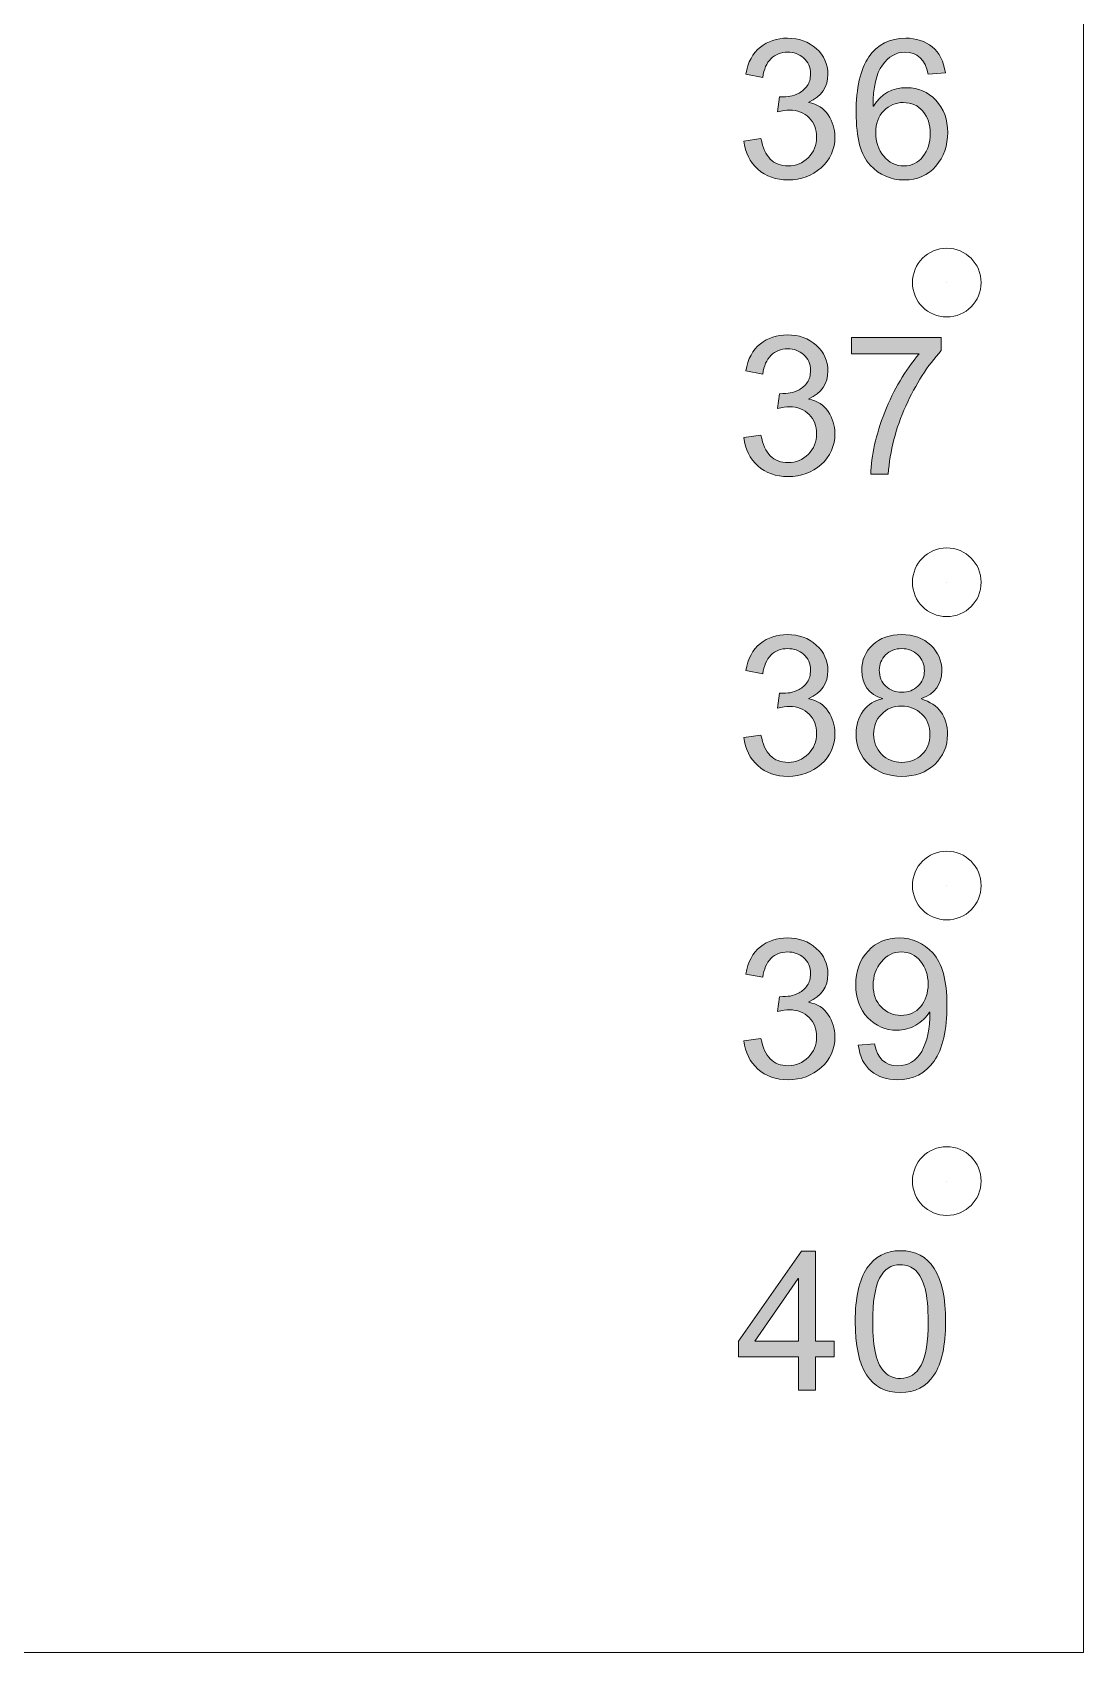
# Model space of a CAD drawing. Header units: inches. Extents: x -20 to 181, y -159 to -38.
# Drawn here: x 70.18 to 85.48, y -138.46 to -114.87 of the extents above; entities that cross this region are included whole.
import ezdxf

# ---------------------------------------------------------------- set-up
doc = ezdxf.new("R2010")
doc.units = ezdxf.units.IN
doc.header["$MEASUREMENT"] = 0
doc.layers.add('GRAPHIC', color=7, linetype='Continuous')
doc.layers.add('TEXT_NEUTRAL', color=7, linetype='Continuous')

# ---------------------------------------------------------------- blocks, each defined once
blk = doc.blocks.new('block 74')
at = {"layer": 'GRAPHIC', "lineweight": 0}
blk.add_lwpolyline([(83.487, -122.879), (83.487, -122.879)], dxfattribs=at)
blk.add_open_spline([(82.987, -122.879), (82.987, -122.603), (83.211, -122.379), (83.487, -122.379), (83.763, -122.379), (83.987, -122.603), (83.987, -122.879), (83.987, -123.155), (83.763, -123.379), (83.487, -123.379), (83.211, -123.379), (82.987, -123.155), (82.987, -122.879)], degree=3, knots=[0, 0, 0, 0, 1, 1, 1, 2, 2, 2, 3, 3, 3, 4, 4, 4, 4], dxfattribs=at)
blk = doc.blocks.new('block 75')
at = {"layer": 'GRAPHIC', "lineweight": 0}
blk.add_lwpolyline([(83.487, -118.516), (83.487, -118.516)], dxfattribs=at)
blk.add_open_spline([(82.987, -118.516), (82.987, -118.24), (83.211, -118.016), (83.487, -118.016), (83.763, -118.016), (83.987, -118.24), (83.987, -118.516), (83.987, -118.792), (83.763, -119.016), (83.487, -119.016), (83.211, -119.016), (82.987, -118.792), (82.987, -118.516)], degree=3, knots=[0, 0, 0, 0, 1, 1, 1, 2, 2, 2, 3, 3, 3, 4, 4, 4, 4], dxfattribs=at)
blk = doc.blocks.new('block 81')
at = {"layer": 'GRAPHIC', "lineweight": 0}
blk.add_lwpolyline([(83.487, -127.293), (83.487, -127.293)], dxfattribs=at)
blk.add_open_spline([(82.987, -127.293), (82.987, -127.017), (83.211, -126.793), (83.487, -126.793), (83.763, -126.793), (83.987, -127.017), (83.987, -127.293), (83.987, -127.569), (83.763, -127.793), (83.487, -127.793), (83.211, -127.793), (82.987, -127.569), (82.987, -127.293)], degree=3, knots=[0, 0, 0, 0, 1, 1, 1, 2, 2, 2, 3, 3, 3, 4, 4, 4, 4], dxfattribs=at)
blk = doc.blocks.new('block 86')
at = {"layer": 'GRAPHIC', "lineweight": 0}
blk.add_lwpolyline([(83.487, -131.596), (83.487, -131.596)], dxfattribs=at)
blk.add_open_spline([(83.987, -131.596), (83.987, -131.32), (83.763, -131.096), (83.487, -131.096), (83.211, -131.096), (82.987, -131.32), (82.987, -131.596), (82.987, -131.872), (83.211, -132.096), (83.487, -132.096), (83.763, -132.096), (83.987, -131.872), (83.987, -131.596)], degree=3, knots=[0, 0, 0, 0, 1, 1, 1, 2, 2, 2, 3, 3, 3, 4, 4, 4, 4], dxfattribs=at)
blk = doc.blocks.new('block 111')
at = {"layer": 'GRAPHIC', "lineweight": 0}
blk.add_lwpolyline([(5.735, -40.715), (85.478, -40.715), (85.478, -138.459), (5.735, -138.459), (5.735, -40.715)], dxfattribs=at)
blk = doc.blocks.new('block 186')
at = {"layer": 'TEXT_NEUTRAL', "true_color": 0x1b1b19}
h = blk.add_hatch(color=250, dxfattribs=at)
h.dxf.hatch_style = 2
edge = h.paths.add_edge_path()
edge.add_spline(control_points=[(81.479, -124.577), (81.604, -124.6), (81.699, -124.661), (81.762, -124.758), (81.826, -124.855), (81.858, -124.96), (81.858, -125.074), (81.858, -125.258), (81.791, -125.409), (81.658, -125.527), (81.524, -125.645), (81.364, -125.704), (81.177, -125.704), (80.999, -125.704), (80.852, -125.652), (80.737, -125.548), (80.621, -125.445), (80.553, -125.307), (80.534, -125.136), (80.534, -125.136), (80.782, -125.102), (80.782, -125.102), (80.807, -125.235), (80.852, -125.335), (80.918, -125.401), (80.983, -125.467), (81.07, -125.5), (81.177, -125.5), (81.293, -125.5), (81.391, -125.459), (81.472, -125.378), (81.552, -125.297), (81.592, -125.197), (81.592, -125.08), (81.592, -124.967), (81.556, -124.873), (81.483, -124.799), (81.41, -124.724), (81.314, -124.687), (81.197, -124.687), (81.149, -124.687), (81.091, -124.696), (81.022, -124.713), (81.022, -124.713), (81.051, -124.495), (81.051, -124.495), (81.117, -124.495), (81.169, -124.492), (81.208, -124.486), (81.246, -124.479), (81.29, -124.464), (81.337, -124.439), (81.385, -124.414), (81.425, -124.379), (81.456, -124.332), (81.487, -124.286), (81.503, -124.228), (81.503, -124.159), (81.503, -124.059), (81.469, -123.981), (81.403, -123.926), (81.336, -123.871), (81.259, -123.844), (81.172, -123.844), (81.072, -123.844), (80.99, -123.875), (80.927, -123.939), (80.864, -124.002), (80.825, -124.093), (80.808, -124.21), (80.808, -124.21), (80.56, -124.165), (80.56, -124.165), (80.592, -123.989), (80.663, -123.858), (80.773, -123.771), (80.883, -123.683), (81.014, -123.64), (81.166, -123.64), (81.335, -123.64), (81.475, -123.69), (81.587, -123.792), (81.7, -123.894), (81.756, -124.018), (81.756, -124.165), (81.756, -124.353), (81.664, -124.489), (81.479, -124.571), (81.479, -124.571), (81.479, -124.577), (81.479, -124.577)], knot_values=[0, 0, 0, 0, 1, 1, 1, 2, 2, 2, 3, 3, 3, 4, 4, 4, 5, 5, 5, 6, 6, 6, 7, 7, 7, 8, 8, 8, 9, 9, 9, 10, 10, 10, 11, 11, 11, 12, 12, 12, 13, 13, 13, 14, 14, 14, 15, 15, 15, 16, 16, 16, 17, 17, 17, 18, 18, 18, 19, 19, 19, 20, 20, 20, 21, 21, 21, 22, 22, 22, 23, 23, 23, 24, 24, 24, 25, 25, 25, 26, 26, 26, 27, 27, 27, 28, 28, 28, 29, 29, 29, 30, 30, 30, 30], degree=3, periodic=1)
h = blk.add_hatch(color=250, dxfattribs=at)
h.dxf.hatch_style = 2
edge = h.paths.add_edge_path()
edge.add_spline(control_points=[(83.118, -124.577), (83.371, -124.658), (83.497, -124.83), (83.497, -125.093), (83.497, -125.267), (83.435, -125.412), (83.311, -125.529), (83.187, -125.646), (83.028, -125.704), (82.833, -125.704), (82.636, -125.704), (82.476, -125.645), (82.353, -125.528), (82.229, -125.41), (82.167, -125.263), (82.167, -125.085), (82.167, -124.957), (82.202, -124.846), (82.271, -124.75), (82.341, -124.655), (82.434, -124.597), (82.552, -124.577), (82.552, -124.577), (82.552, -124.571), (82.552, -124.571), (82.35, -124.509), (82.249, -124.372), (82.249, -124.162), (82.249, -124.013), (82.302, -123.889), (82.409, -123.789), (82.515, -123.69), (82.655, -123.64), (82.828, -123.64), (83.003, -123.64), (83.145, -123.691), (83.253, -123.794), (83.361, -123.897), (83.415, -124.021), (83.415, -124.167), (83.415, -124.366), (83.316, -124.501), (83.118, -124.571), (83.118, -124.571), (83.118, -124.577), (83.118, -124.577)], knot_values=[0, 0, 0, 0, 1, 1, 1, 2, 2, 2, 3, 3, 3, 4, 4, 4, 5, 5, 5, 6, 6, 6, 7, 7, 7, 8, 8, 8, 9, 9, 9, 10, 10, 10, 11, 11, 11, 12, 12, 12, 13, 13, 13, 14, 14, 14, 15, 15, 15, 15], degree=3, periodic=1)
edge = h.paths.add_edge_path()
edge.add_spline(control_points=[(82.833, -125.5), (82.95, -125.5), (83.047, -125.462), (83.125, -125.387), (83.203, -125.312), (83.242, -125.214), (83.242, -125.093), (83.242, -124.973), (83.202, -124.874), (83.122, -124.797), (83.041, -124.72), (82.943, -124.681), (82.828, -124.681), (82.707, -124.681), (82.609, -124.721), (82.534, -124.801), (82.459, -124.88), (82.421, -124.976), (82.421, -125.088), (82.421, -125.205), (82.46, -125.303), (82.537, -125.381), (82.615, -125.46), (82.714, -125.5), (82.833, -125.5)], knot_values=[0, 0, 0, 0, 1, 1, 1, 2, 2, 2, 3, 3, 3, 4, 4, 4, 5, 5, 5, 6, 6, 6, 7, 7, 7, 8, 8, 8, 8], degree=3, periodic=1)
edge = h.paths.add_edge_path()
edge.add_spline(control_points=[(82.833, -124.479), (82.926, -124.479), (83.004, -124.449), (83.067, -124.39), (83.129, -124.331), (83.161, -124.257), (83.161, -124.167), (83.161, -124.076), (83.129, -124), (83.065, -123.937), (83.001, -123.875), (82.923, -123.844), (82.83, -123.844), (82.736, -123.844), (82.657, -123.874), (82.596, -123.936), (82.534, -123.998), (82.504, -124.07), (82.504, -124.154), (82.504, -124.254), (82.535, -124.333), (82.599, -124.391), (82.662, -124.45), (82.74, -124.479), (82.833, -124.479)], knot_values=[0, 0, 0, 0, 1, 1, 1, 2, 2, 2, 3, 3, 3, 4, 4, 4, 5, 5, 5, 6, 6, 6, 7, 7, 7, 8, 8, 8, 8], degree=3, periodic=1)
at = {"layer": 'TEXT_NEUTRAL', "lineweight": 0}
for points, knots in [([(81.479, -124.577), (81.604, -124.6), (81.699, -124.661), (81.762, -124.758), (81.826, -124.855), (81.858, -124.96), (81.858, -125.074), (81.858, -125.258), (81.791, -125.409), (81.658, -125.527), (81.524, -125.645), (81.364, -125.704), (81.177, -125.704), (80.999, -125.704), (80.852, -125.652), (80.737, -125.548), (80.621, -125.445), (80.553, -125.307), (80.534, -125.136), (80.534, -125.136), (80.782, -125.102), (80.782, -125.102), (80.807, -125.235), (80.852, -125.335), (80.918, -125.401), (80.983, -125.467), (81.07, -125.5), (81.177, -125.5), (81.293, -125.5), (81.391, -125.459), (81.472, -125.378), (81.552, -125.297), (81.592, -125.197), (81.592, -125.08), (81.592, -124.967), (81.556, -124.873), (81.483, -124.799), (81.41, -124.724), (81.314, -124.687), (81.197, -124.687), (81.149, -124.687), (81.091, -124.696), (81.022, -124.713), (81.022, -124.713), (81.051, -124.495), (81.051, -124.495), (81.117, -124.495), (81.169, -124.492), (81.208, -124.486), (81.246, -124.479), (81.29, -124.464), (81.337, -124.439), (81.385, -124.414), (81.425, -124.379), (81.456, -124.332), (81.487, -124.286), (81.503, -124.228), (81.503, -124.159), (81.503, -124.059), (81.469, -123.981), (81.403, -123.926), (81.336, -123.871), (81.259, -123.844), (81.172, -123.844), (81.072, -123.844), (80.99, -123.875), (80.927, -123.939), (80.864, -124.002), (80.825, -124.093), (80.808, -124.21), (80.808, -124.21), (80.56, -124.165), (80.56, -124.165), (80.592, -123.989), (80.663, -123.858), (80.773, -123.771), (80.883, -123.683), (81.014, -123.64), (81.166, -123.64), (81.335, -123.64), (81.475, -123.69), (81.587, -123.792), (81.7, -123.894), (81.756, -124.018), (81.756, -124.165), (81.756, -124.353), (81.664, -124.489), (81.479, -124.571), (81.479, -124.571), (81.479, -124.577), (81.479, -124.577)], [0, 0, 0, 0, 1, 1, 1, 2, 2, 2, 3, 3, 3, 4, 4, 4, 5, 5, 5, 6, 6, 6, 7, 7, 7, 8, 8, 8, 9, 9, 9, 10, 10, 10, 11, 11, 11, 12, 12, 12, 13, 13, 13, 14, 14, 14, 15, 15, 15, 16, 16, 16, 17, 17, 17, 18, 18, 18, 19, 19, 19, 20, 20, 20, 21, 21, 21, 22, 22, 22, 23, 23, 23, 24, 24, 24, 25, 25, 25, 26, 26, 26, 27, 27, 27, 28, 28, 28, 29, 29, 29, 30, 30, 30, 30]), ([(83.118, -124.577), (83.371, -124.658), (83.497, -124.83), (83.497, -125.093), (83.497, -125.267), (83.435, -125.412), (83.311, -125.529), (83.187, -125.646), (83.028, -125.704), (82.833, -125.704), (82.636, -125.704), (82.476, -125.645), (82.353, -125.528), (82.229, -125.41), (82.167, -125.263), (82.167, -125.085), (82.167, -124.957), (82.202, -124.846), (82.271, -124.75), (82.341, -124.655), (82.434, -124.597), (82.552, -124.577), (82.552, -124.577), (82.552, -124.571), (82.552, -124.571), (82.35, -124.509), (82.249, -124.372), (82.249, -124.162), (82.249, -124.013), (82.302, -123.889), (82.409, -123.789), (82.515, -123.69), (82.655, -123.64), (82.828, -123.64), (83.003, -123.64), (83.145, -123.691), (83.253, -123.794), (83.361, -123.897), (83.415, -124.021), (83.415, -124.167), (83.415, -124.366), (83.316, -124.501), (83.118, -124.571), (83.118, -124.571), (83.118, -124.577), (83.118, -124.577)], [0, 0, 0, 0, 1, 1, 1, 2, 2, 2, 3, 3, 3, 4, 4, 4, 5, 5, 5, 6, 6, 6, 7, 7, 7, 8, 8, 8, 9, 9, 9, 10, 10, 10, 11, 11, 11, 12, 12, 12, 13, 13, 13, 14, 14, 14, 15, 15, 15, 15]), ([(82.833, -124.479), (82.926, -124.479), (83.004, -124.449), (83.067, -124.39), (83.129, -124.331), (83.161, -124.257), (83.161, -124.167), (83.161, -124.076), (83.129, -124), (83.065, -123.937), (83.001, -123.875), (82.923, -123.844), (82.83, -123.844), (82.736, -123.844), (82.657, -123.874), (82.596, -123.936), (82.534, -123.998), (82.504, -124.07), (82.504, -124.154), (82.504, -124.254), (82.535, -124.333), (82.599, -124.391), (82.662, -124.45), (82.74, -124.479), (82.833, -124.479)], [0, 0, 0, 0, 1, 1, 1, 2, 2, 2, 3, 3, 3, 4, 4, 4, 5, 5, 5, 6, 6, 6, 7, 7, 7, 8, 8, 8, 8]), ([(82.833, -125.5), (82.95, -125.5), (83.047, -125.462), (83.125, -125.387), (83.203, -125.312), (83.242, -125.214), (83.242, -125.093), (83.242, -124.973), (83.202, -124.874), (83.122, -124.797), (83.041, -124.72), (82.943, -124.681), (82.828, -124.681), (82.707, -124.681), (82.609, -124.721), (82.534, -124.801), (82.459, -124.88), (82.421, -124.976), (82.421, -125.088), (82.421, -125.205), (82.46, -125.303), (82.537, -125.381), (82.615, -125.46), (82.714, -125.5), (82.833, -125.5)], [0, 0, 0, 0, 1, 1, 1, 2, 2, 2, 3, 3, 3, 4, 4, 4, 5, 5, 5, 6, 6, 6, 7, 7, 7, 8, 8, 8, 8])]:
    blk.add_open_spline(points, degree=3, knots=knots, dxfattribs=at)
blk = doc.blocks.new('block 187')
at = {"layer": 'TEXT_NEUTRAL', "true_color": 0x1b1b19}
h = blk.add_hatch(color=250, dxfattribs=at)
h.dxf.hatch_style = 2
edge = h.paths.add_edge_path()
edge.add_spline(control_points=[(81.479, -120.214), (81.604, -120.238), (81.699, -120.298), (81.762, -120.395), (81.826, -120.492), (81.858, -120.597), (81.858, -120.711), (81.858, -120.895), (81.791, -121.046), (81.658, -121.164), (81.524, -121.282), (81.364, -121.341), (81.177, -121.341), (80.999, -121.341), (80.852, -121.289), (80.737, -121.185), (80.621, -121.082), (80.553, -120.944), (80.534, -120.773), (80.534, -120.773), (80.782, -120.739), (80.782, -120.739), (80.807, -120.872), (80.852, -120.972), (80.918, -121.038), (80.983, -121.104), (81.07, -121.137), (81.177, -121.137), (81.293, -121.137), (81.391, -121.096), (81.472, -121.015), (81.552, -120.934), (81.592, -120.834), (81.592, -120.717), (81.592, -120.604), (81.556, -120.51), (81.483, -120.436), (81.41, -120.361), (81.314, -120.324), (81.197, -120.324), (81.149, -120.324), (81.091, -120.333), (81.022, -120.35), (81.022, -120.35), (81.051, -120.133), (81.051, -120.133), (81.117, -120.133), (81.169, -120.129), (81.208, -120.123), (81.246, -120.116), (81.29, -120.101), (81.337, -120.076), (81.385, -120.051), (81.425, -120.016), (81.456, -119.969), (81.487, -119.923), (81.503, -119.865), (81.503, -119.796), (81.503, -119.696), (81.469, -119.619), (81.403, -119.563), (81.336, -119.508), (81.259, -119.481), (81.172, -119.481), (81.072, -119.481), (80.99, -119.512), (80.927, -119.576), (80.864, -119.639), (80.825, -119.73), (80.808, -119.847), (80.808, -119.847), (80.56, -119.802), (80.56, -119.802), (80.592, -119.626), (80.663, -119.495), (80.773, -119.408), (80.883, -119.321), (81.014, -119.277), (81.166, -119.277), (81.335, -119.277), (81.475, -119.327), (81.587, -119.429), (81.7, -119.531), (81.756, -119.655), (81.756, -119.802), (81.756, -119.99), (81.664, -120.126), (81.479, -120.208), (81.479, -120.208), (81.479, -120.214), (81.479, -120.214)], knot_values=[0, 0, 0, 0, 1, 1, 1, 2, 2, 2, 3, 3, 3, 4, 4, 4, 5, 5, 5, 6, 6, 6, 7, 7, 7, 8, 8, 8, 9, 9, 9, 10, 10, 10, 11, 11, 11, 12, 12, 12, 13, 13, 13, 14, 14, 14, 15, 15, 15, 16, 16, 16, 17, 17, 17, 18, 18, 18, 19, 19, 19, 20, 20, 20, 21, 21, 21, 22, 22, 22, 23, 23, 23, 24, 24, 24, 25, 25, 25, 26, 26, 26, 27, 27, 27, 28, 28, 28, 29, 29, 29, 30, 30, 30, 30], degree=3, periodic=1)
h = blk.add_hatch(color=250, dxfattribs=at)
h.dxf.hatch_style = 2
edge = h.paths.add_edge_path()
edge.add_spline(control_points=[(83.406, -119.506), (83.207, -119.723), (83.035, -119.992), (82.89, -120.313), (82.745, -120.634), (82.66, -120.965), (82.634, -121.307), (82.634, -121.307), (82.38, -121.307), (82.38, -121.307), (82.387, -121.032), (82.455, -120.73), (82.584, -120.402), (82.713, -120.074), (82.88, -119.791), (83.086, -119.554), (83.086, -119.554), (82.098, -119.554), (82.098, -119.554), (82.098, -119.554), (82.098, -119.314), (82.098, -119.314), (82.098, -119.314), (83.406, -119.314), (83.406, -119.314), (83.406, -119.314), (83.406, -119.506), (83.406, -119.506)], knot_values=[0, 0, 0, 0, 1, 1, 1, 2, 2, 2, 3, 3, 3, 4, 4, 4, 5, 5, 5, 6, 6, 6, 7, 7, 7, 8, 8, 8, 9, 9, 9, 9], degree=3, periodic=1)
at = {"layer": 'TEXT_NEUTRAL', "lineweight": 0}
for points, knots in [([(81.479, -120.214), (81.604, -120.238), (81.699, -120.298), (81.762, -120.395), (81.826, -120.492), (81.858, -120.597), (81.858, -120.711), (81.858, -120.895), (81.791, -121.046), (81.658, -121.164), (81.524, -121.282), (81.364, -121.341), (81.177, -121.341), (80.999, -121.341), (80.852, -121.289), (80.737, -121.185), (80.621, -121.082), (80.553, -120.944), (80.534, -120.773), (80.534, -120.773), (80.782, -120.739), (80.782, -120.739), (80.807, -120.872), (80.852, -120.972), (80.918, -121.038), (80.983, -121.104), (81.07, -121.137), (81.177, -121.137), (81.293, -121.137), (81.391, -121.096), (81.472, -121.015), (81.552, -120.934), (81.592, -120.834), (81.592, -120.717), (81.592, -120.604), (81.556, -120.51), (81.483, -120.436), (81.41, -120.361), (81.314, -120.324), (81.197, -120.324), (81.149, -120.324), (81.091, -120.333), (81.022, -120.35), (81.022, -120.35), (81.051, -120.133), (81.051, -120.133), (81.117, -120.133), (81.169, -120.129), (81.208, -120.123), (81.246, -120.116), (81.29, -120.101), (81.337, -120.076), (81.385, -120.051), (81.425, -120.016), (81.456, -119.969), (81.487, -119.923), (81.503, -119.865), (81.503, -119.796), (81.503, -119.696), (81.469, -119.619), (81.403, -119.563), (81.336, -119.508), (81.259, -119.481), (81.172, -119.481), (81.072, -119.481), (80.99, -119.512), (80.927, -119.576), (80.864, -119.639), (80.825, -119.73), (80.808, -119.847), (80.808, -119.847), (80.56, -119.802), (80.56, -119.802), (80.592, -119.626), (80.663, -119.495), (80.773, -119.408), (80.883, -119.321), (81.014, -119.277), (81.166, -119.277), (81.335, -119.277), (81.475, -119.327), (81.587, -119.429), (81.7, -119.531), (81.756, -119.655), (81.756, -119.802), (81.756, -119.99), (81.664, -120.126), (81.479, -120.208), (81.479, -120.208), (81.479, -120.214), (81.479, -120.214)], [0, 0, 0, 0, 1, 1, 1, 2, 2, 2, 3, 3, 3, 4, 4, 4, 5, 5, 5, 6, 6, 6, 7, 7, 7, 8, 8, 8, 9, 9, 9, 10, 10, 10, 11, 11, 11, 12, 12, 12, 13, 13, 13, 14, 14, 14, 15, 15, 15, 16, 16, 16, 17, 17, 17, 18, 18, 18, 19, 19, 19, 20, 20, 20, 21, 21, 21, 22, 22, 22, 23, 23, 23, 24, 24, 24, 25, 25, 25, 26, 26, 26, 27, 27, 27, 28, 28, 28, 29, 29, 29, 30, 30, 30, 30]), ([(83.406, -119.506), (83.207, -119.723), (83.035, -119.992), (82.89, -120.313), (82.745, -120.634), (82.66, -120.965), (82.634, -121.307), (82.634, -121.307), (82.38, -121.307), (82.38, -121.307), (82.387, -121.032), (82.455, -120.73), (82.584, -120.402), (82.713, -120.074), (82.88, -119.791), (83.086, -119.554), (83.086, -119.554), (82.098, -119.554), (82.098, -119.554), (82.098, -119.554), (82.098, -119.314), (82.098, -119.314), (82.098, -119.314), (83.406, -119.314), (83.406, -119.314), (83.406, -119.314), (83.406, -119.506), (83.406, -119.506)], [0, 0, 0, 0, 1, 1, 1, 2, 2, 2, 3, 3, 3, 4, 4, 4, 5, 5, 5, 6, 6, 6, 7, 7, 7, 8, 8, 8, 9, 9, 9, 9])]:
    blk.add_open_spline(points, degree=3, knots=knots, dxfattribs=at)
blk = doc.blocks.new('block 188')
at = {"layer": 'TEXT_NEUTRAL', "true_color": 0x1b1b19}
h = blk.add_hatch(color=250, dxfattribs=at)
h.dxf.hatch_style = 2
edge = h.paths.add_edge_path()
edge.add_spline(control_points=[(81.479, -115.895), (81.604, -115.919), (81.699, -115.979), (81.762, -116.076), (81.826, -116.173), (81.858, -116.279), (81.858, -116.393), (81.858, -116.576), (81.791, -116.727), (81.658, -116.845), (81.524, -116.963), (81.364, -117.022), (81.177, -117.022), (80.999, -117.022), (80.852, -116.97), (80.737, -116.867), (80.621, -116.763), (80.553, -116.625), (80.534, -116.455), (80.534, -116.455), (80.782, -116.42), (80.782, -116.42), (80.807, -116.553), (80.852, -116.653), (80.918, -116.719), (80.983, -116.785), (81.07, -116.818), (81.177, -116.818), (81.293, -116.818), (81.391, -116.778), (81.472, -116.696), (81.552, -116.615), (81.592, -116.516), (81.592, -116.398), (81.592, -116.285), (81.556, -116.191), (81.483, -116.117), (81.41, -116.043), (81.314, -116.005), (81.197, -116.005), (81.149, -116.005), (81.091, -116.014), (81.022, -116.032), (81.022, -116.032), (81.051, -115.814), (81.051, -115.814), (81.117, -115.814), (81.169, -115.811), (81.208, -115.804), (81.246, -115.798), (81.29, -115.782), (81.337, -115.757), (81.385, -115.732), (81.425, -115.697), (81.456, -115.65), (81.487, -115.604), (81.503, -115.546), (81.503, -115.478), (81.503, -115.377), (81.469, -115.3), (81.403, -115.245), (81.336, -115.19), (81.259, -115.162), (81.172, -115.162), (81.072, -115.162), (80.99, -115.194), (80.927, -115.257), (80.864, -115.32), (80.825, -115.411), (80.808, -115.529), (80.808, -115.529), (80.56, -115.483), (80.56, -115.483), (80.592, -115.308), (80.663, -115.176), (80.773, -115.089), (80.883, -115.002), (81.014, -114.958), (81.166, -114.958), (81.335, -114.958), (81.475, -115.009), (81.587, -115.11), (81.7, -115.212), (81.756, -115.336), (81.756, -115.483), (81.756, -115.671), (81.664, -115.807), (81.479, -115.89), (81.479, -115.89), (81.479, -115.895), (81.479, -115.895)], knot_values=[0, 0, 0, 0, 1, 1, 1, 2, 2, 2, 3, 3, 3, 4, 4, 4, 5, 5, 5, 6, 6, 6, 7, 7, 7, 8, 8, 8, 9, 9, 9, 10, 10, 10, 11, 11, 11, 12, 12, 12, 13, 13, 13, 14, 14, 14, 15, 15, 15, 16, 16, 16, 17, 17, 17, 18, 18, 18, 19, 19, 19, 20, 20, 20, 21, 21, 21, 22, 22, 22, 23, 23, 23, 24, 24, 24, 25, 25, 25, 26, 26, 26, 27, 27, 27, 28, 28, 28, 29, 29, 29, 30, 30, 30, 30], degree=3, periodic=1)
h = blk.add_hatch(color=250, dxfattribs=at)
h.dxf.hatch_style = 2
edge = h.paths.add_edge_path()
edge.add_spline(control_points=[(82.418, -115.946), (82.532, -115.768), (82.694, -115.679), (82.905, -115.679), (83.07, -115.679), (83.211, -115.74), (83.326, -115.862), (83.442, -115.984), (83.5, -116.14), (83.5, -116.331), (83.5, -116.522), (83.442, -116.686), (83.327, -116.82), (83.212, -116.955), (83.058, -117.022), (82.867, -117.022), (82.674, -117.022), (82.508, -116.951), (82.372, -116.807), (82.236, -116.664), (82.167, -116.409), (82.167, -116.043), (82.167, -115.683), (82.229, -115.412), (82.353, -115.23), (82.476, -115.049), (82.655, -114.958), (82.89, -114.958), (83.041, -114.958), (83.169, -115), (83.274, -115.085), (83.379, -115.169), (83.443, -115.295), (83.466, -115.461), (83.466, -115.461), (83.217, -115.483), (83.217, -115.483), (83.173, -115.269), (83.058, -115.162), (82.876, -115.162), (82.749, -115.162), (82.64, -115.225), (82.549, -115.351), (82.458, -115.477), (82.413, -115.675), (82.413, -115.946), (82.413, -115.946), (82.418, -115.946), (82.418, -115.946)], knot_values=[0, 0, 0, 0, 1, 1, 1, 2, 2, 2, 3, 3, 3, 4, 4, 4, 5, 5, 5, 6, 6, 6, 7, 7, 7, 8, 8, 8, 9, 9, 9, 10, 10, 10, 11, 11, 11, 12, 12, 12, 13, 13, 13, 14, 14, 14, 15, 15, 15, 16, 16, 16, 16], degree=3, periodic=1)
edge = h.paths.add_edge_path()
edge.add_spline(control_points=[(82.862, -116.818), (82.976, -116.818), (83.068, -116.773), (83.139, -116.681), (83.21, -116.589), (83.245, -116.478), (83.245, -116.347), (83.245, -116.217), (83.21, -116.109), (83.139, -116.023), (83.068, -115.938), (82.973, -115.895), (82.854, -115.895), (82.744, -115.895), (82.65, -115.935), (82.571, -116.016), (82.492, -116.096), (82.453, -116.202), (82.453, -116.333), (82.453, -116.467), (82.491, -116.582), (82.569, -116.676), (82.647, -116.771), (82.744, -116.818), (82.862, -116.818)], knot_values=[0, 0, 0, 0, 1, 1, 1, 2, 2, 2, 3, 3, 3, 4, 4, 4, 5, 5, 5, 6, 6, 6, 7, 7, 7, 8, 8, 8, 8], degree=3, periodic=1)
at = {"layer": 'TEXT_NEUTRAL', "lineweight": 0}
for points, knots in [([(81.479, -115.895), (81.604, -115.919), (81.699, -115.979), (81.762, -116.076), (81.826, -116.173), (81.858, -116.279), (81.858, -116.393), (81.858, -116.576), (81.791, -116.727), (81.658, -116.845), (81.524, -116.963), (81.364, -117.022), (81.177, -117.022), (80.999, -117.022), (80.852, -116.97), (80.737, -116.867), (80.621, -116.763), (80.553, -116.625), (80.534, -116.455), (80.534, -116.455), (80.782, -116.42), (80.782, -116.42), (80.807, -116.553), (80.852, -116.653), (80.918, -116.719), (80.983, -116.785), (81.07, -116.818), (81.177, -116.818), (81.293, -116.818), (81.391, -116.778), (81.472, -116.696), (81.552, -116.615), (81.592, -116.516), (81.592, -116.398), (81.592, -116.285), (81.556, -116.191), (81.483, -116.117), (81.41, -116.043), (81.314, -116.005), (81.197, -116.005), (81.149, -116.005), (81.091, -116.014), (81.022, -116.032), (81.022, -116.032), (81.051, -115.814), (81.051, -115.814), (81.117, -115.814), (81.169, -115.811), (81.208, -115.804), (81.246, -115.798), (81.29, -115.782), (81.337, -115.757), (81.385, -115.732), (81.425, -115.697), (81.456, -115.65), (81.487, -115.604), (81.503, -115.546), (81.503, -115.478), (81.503, -115.377), (81.469, -115.3), (81.403, -115.245), (81.336, -115.19), (81.259, -115.162), (81.172, -115.162), (81.072, -115.162), (80.99, -115.194), (80.927, -115.257), (80.864, -115.32), (80.825, -115.411), (80.808, -115.529), (80.808, -115.529), (80.56, -115.483), (80.56, -115.483), (80.592, -115.308), (80.663, -115.176), (80.773, -115.089), (80.883, -115.002), (81.014, -114.958), (81.166, -114.958), (81.335, -114.958), (81.475, -115.009), (81.587, -115.11), (81.7, -115.212), (81.756, -115.336), (81.756, -115.483), (81.756, -115.671), (81.664, -115.807), (81.479, -115.89), (81.479, -115.89), (81.479, -115.895), (81.479, -115.895)], [0, 0, 0, 0, 1, 1, 1, 2, 2, 2, 3, 3, 3, 4, 4, 4, 5, 5, 5, 6, 6, 6, 7, 7, 7, 8, 8, 8, 9, 9, 9, 10, 10, 10, 11, 11, 11, 12, 12, 12, 13, 13, 13, 14, 14, 14, 15, 15, 15, 16, 16, 16, 17, 17, 17, 18, 18, 18, 19, 19, 19, 20, 20, 20, 21, 21, 21, 22, 22, 22, 23, 23, 23, 24, 24, 24, 25, 25, 25, 26, 26, 26, 27, 27, 27, 28, 28, 28, 29, 29, 29, 30, 30, 30, 30]), ([(82.418, -115.946), (82.532, -115.768), (82.694, -115.679), (82.905, -115.679), (83.07, -115.679), (83.211, -115.74), (83.326, -115.862), (83.442, -115.984), (83.5, -116.14), (83.5, -116.331), (83.5, -116.522), (83.442, -116.686), (83.327, -116.82), (83.212, -116.955), (83.058, -117.022), (82.867, -117.022), (82.674, -117.022), (82.508, -116.951), (82.372, -116.807), (82.236, -116.664), (82.167, -116.409), (82.167, -116.043), (82.167, -115.683), (82.229, -115.412), (82.353, -115.23), (82.476, -115.049), (82.655, -114.958), (82.89, -114.958), (83.041, -114.958), (83.169, -115), (83.274, -115.085), (83.379, -115.169), (83.443, -115.295), (83.466, -115.461), (83.466, -115.461), (83.217, -115.483), (83.217, -115.483), (83.173, -115.269), (83.058, -115.162), (82.876, -115.162), (82.749, -115.162), (82.64, -115.225), (82.549, -115.351), (82.458, -115.477), (82.413, -115.675), (82.413, -115.946), (82.413, -115.946), (82.418, -115.946), (82.418, -115.946)], [0, 0, 0, 0, 1, 1, 1, 2, 2, 2, 3, 3, 3, 4, 4, 4, 5, 5, 5, 6, 6, 6, 7, 7, 7, 8, 8, 8, 9, 9, 9, 10, 10, 10, 11, 11, 11, 12, 12, 12, 13, 13, 13, 14, 14, 14, 15, 15, 15, 16, 16, 16, 16]), ([(82.862, -116.818), (82.976, -116.818), (83.068, -116.773), (83.139, -116.681), (83.21, -116.589), (83.245, -116.478), (83.245, -116.347), (83.245, -116.217), (83.21, -116.109), (83.139, -116.023), (83.068, -115.938), (82.973, -115.895), (82.854, -115.895), (82.744, -115.895), (82.65, -115.935), (82.571, -116.016), (82.492, -116.096), (82.453, -116.202), (82.453, -116.333), (82.453, -116.467), (82.491, -116.582), (82.569, -116.676), (82.647, -116.771), (82.744, -116.818), (82.862, -116.818)], [0, 0, 0, 0, 1, 1, 1, 2, 2, 2, 3, 3, 3, 4, 4, 4, 5, 5, 5, 6, 6, 6, 7, 7, 7, 8, 8, 8, 8])]:
    blk.add_open_spline(points, degree=3, knots=knots, dxfattribs=at)
blk = doc.blocks.new('block 196')
at = {"layer": 'TEXT_NEUTRAL', "true_color": 0x1b1b19}
h = blk.add_hatch(color=250, dxfattribs=at)
h.dxf.hatch_style = 2
edge = h.paths.add_edge_path()
edge.add_spline(control_points=[(81.479, -128.993), (81.604, -129.016), (81.699, -129.077), (81.762, -129.174), (81.826, -129.271), (81.858, -129.376), (81.858, -129.49), (81.858, -129.674), (81.791, -129.825), (81.658, -129.943), (81.524, -130.061), (81.364, -130.12), (81.177, -130.12), (80.999, -130.12), (80.852, -130.068), (80.737, -129.964), (80.621, -129.86), (80.553, -129.723), (80.534, -129.552), (80.534, -129.552), (80.782, -129.518), (80.782, -129.518), (80.807, -129.651), (80.852, -129.751), (80.918, -129.817), (80.983, -129.883), (81.07, -129.916), (81.177, -129.916), (81.293, -129.916), (81.391, -129.875), (81.472, -129.794), (81.552, -129.713), (81.592, -129.613), (81.592, -129.496), (81.592, -129.383), (81.556, -129.289), (81.483, -129.215), (81.41, -129.14), (81.314, -129.103), (81.197, -129.103), (81.149, -129.103), (81.091, -129.111), (81.022, -129.129), (81.022, -129.129), (81.051, -128.911), (81.051, -128.911), (81.117, -128.911), (81.169, -128.908), (81.208, -128.902), (81.246, -128.895), (81.29, -128.88), (81.337, -128.855), (81.385, -128.83), (81.425, -128.795), (81.456, -128.748), (81.487, -128.702), (81.503, -128.644), (81.503, -128.575), (81.503, -128.475), (81.469, -128.397), (81.403, -128.342), (81.336, -128.287), (81.259, -128.26), (81.172, -128.26), (81.072, -128.26), (80.99, -128.291), (80.927, -128.355), (80.864, -128.418), (80.825, -128.509), (80.808, -128.626), (80.808, -128.626), (80.56, -128.581), (80.56, -128.581), (80.592, -128.405), (80.663, -128.274), (80.773, -128.186), (80.883, -128.099), (81.014, -128.056), (81.166, -128.056), (81.335, -128.056), (81.475, -128.106), (81.587, -128.208), (81.7, -128.309), (81.756, -128.434), (81.756, -128.581), (81.756, -128.769), (81.664, -128.904), (81.479, -128.987), (81.479, -128.987), (81.479, -128.993), (81.479, -128.993)], knot_values=[0, 0, 0, 0, 1, 1, 1, 2, 2, 2, 3, 3, 3, 4, 4, 4, 5, 5, 5, 6, 6, 6, 7, 7, 7, 8, 8, 8, 9, 9, 9, 10, 10, 10, 11, 11, 11, 12, 12, 12, 13, 13, 13, 14, 14, 14, 15, 15, 15, 16, 16, 16, 17, 17, 17, 18, 18, 18, 19, 19, 19, 20, 20, 20, 21, 21, 21, 22, 22, 22, 23, 23, 23, 24, 24, 24, 25, 25, 25, 26, 26, 26, 27, 27, 27, 28, 28, 28, 29, 29, 29, 30, 30, 30, 30], degree=3, periodic=1)
h = blk.add_hatch(color=250, dxfattribs=at)
h.dxf.hatch_style = 2
edge = h.paths.add_edge_path()
edge.add_spline(control_points=[(83.237, -129.135), (83.188, -129.213), (83.121, -129.278), (83.036, -129.326), (82.951, -129.375), (82.859, -129.399), (82.76, -129.399), (82.594, -129.399), (82.452, -129.338), (82.336, -129.217), (82.22, -129.095), (82.162, -128.936), (82.162, -128.739), (82.162, -128.539), (82.221, -128.375), (82.34, -128.247), (82.458, -128.119), (82.61, -128.056), (82.797, -128.056), (82.984, -128.056), (83.147, -128.129), (83.283, -128.275), (83.42, -128.421), (83.489, -128.673), (83.489, -129.033), (83.489, -129.397), (83.426, -129.67), (83.301, -129.85), (83.176, -130.03), (82.998, -130.12), (82.765, -130.12), (82.614, -130.12), (82.487, -130.078), (82.385, -129.995), (82.283, -129.912), (82.221, -129.786), (82.199, -129.617), (82.199, -129.617), (82.436, -129.598), (82.436, -129.598), (82.474, -129.81), (82.585, -129.916), (82.771, -129.916), (82.923, -129.916), (83.04, -129.846), (83.121, -129.707), (83.202, -129.568), (83.242, -129.377), (83.242, -129.135), (83.242, -129.135), (83.237, -129.135), (83.237, -129.135)], knot_values=[0, 0, 0, 0, 1, 1, 1, 2, 2, 2, 3, 3, 3, 4, 4, 4, 5, 5, 5, 6, 6, 6, 7, 7, 7, 8, 8, 8, 9, 9, 9, 10, 10, 10, 11, 11, 11, 12, 12, 12, 13, 13, 13, 14, 14, 14, 15, 15, 15, 16, 16, 16, 17, 17, 17, 17], degree=3, periodic=1)
edge = h.paths.add_edge_path()
edge.add_spline(control_points=[(82.819, -129.183), (82.94, -129.183), (83.037, -129.14), (83.108, -129.054), (83.179, -128.968), (83.215, -128.859), (83.215, -128.728), (83.215, -128.595), (83.178, -128.483), (83.105, -128.394), (83.032, -128.304), (82.938, -128.26), (82.825, -128.26), (82.71, -128.26), (82.613, -128.307), (82.534, -128.402), (82.455, -128.497), (82.415, -128.612), (82.415, -128.747), (82.415, -128.875), (82.454, -128.98), (82.532, -129.061), (82.609, -129.142), (82.705, -129.183), (82.819, -129.183)], knot_values=[0, 0, 0, 0, 1, 1, 1, 2, 2, 2, 3, 3, 3, 4, 4, 4, 5, 5, 5, 6, 6, 6, 7, 7, 7, 8, 8, 8, 8], degree=3, periodic=1)
at = {"layer": 'TEXT_NEUTRAL', "lineweight": 0}
for points, knots in [([(81.479, -128.993), (81.604, -129.016), (81.699, -129.077), (81.762, -129.174), (81.826, -129.271), (81.858, -129.376), (81.858, -129.49), (81.858, -129.674), (81.791, -129.825), (81.658, -129.943), (81.524, -130.061), (81.364, -130.12), (81.177, -130.12), (80.999, -130.12), (80.852, -130.068), (80.737, -129.964), (80.621, -129.86), (80.553, -129.723), (80.534, -129.552), (80.534, -129.552), (80.782, -129.518), (80.782, -129.518), (80.807, -129.651), (80.852, -129.751), (80.918, -129.817), (80.983, -129.883), (81.07, -129.916), (81.177, -129.916), (81.293, -129.916), (81.391, -129.875), (81.472, -129.794), (81.552, -129.713), (81.592, -129.613), (81.592, -129.496), (81.592, -129.383), (81.556, -129.289), (81.483, -129.215), (81.41, -129.14), (81.314, -129.103), (81.197, -129.103), (81.149, -129.103), (81.091, -129.111), (81.022, -129.129), (81.022, -129.129), (81.051, -128.911), (81.051, -128.911), (81.117, -128.911), (81.169, -128.908), (81.208, -128.902), (81.246, -128.895), (81.29, -128.88), (81.337, -128.855), (81.385, -128.83), (81.425, -128.795), (81.456, -128.748), (81.487, -128.702), (81.503, -128.644), (81.503, -128.575), (81.503, -128.475), (81.469, -128.397), (81.403, -128.342), (81.336, -128.287), (81.259, -128.26), (81.172, -128.26), (81.072, -128.26), (80.99, -128.291), (80.927, -128.355), (80.864, -128.418), (80.825, -128.509), (80.808, -128.626), (80.808, -128.626), (80.56, -128.581), (80.56, -128.581), (80.592, -128.405), (80.663, -128.274), (80.773, -128.186), (80.883, -128.099), (81.014, -128.056), (81.166, -128.056), (81.335, -128.056), (81.475, -128.106), (81.587, -128.208), (81.7, -128.309), (81.756, -128.434), (81.756, -128.581), (81.756, -128.769), (81.664, -128.904), (81.479, -128.987), (81.479, -128.987), (81.479, -128.993), (81.479, -128.993)], [0, 0, 0, 0, 1, 1, 1, 2, 2, 2, 3, 3, 3, 4, 4, 4, 5, 5, 5, 6, 6, 6, 7, 7, 7, 8, 8, 8, 9, 9, 9, 10, 10, 10, 11, 11, 11, 12, 12, 12, 13, 13, 13, 14, 14, 14, 15, 15, 15, 16, 16, 16, 17, 17, 17, 18, 18, 18, 19, 19, 19, 20, 20, 20, 21, 21, 21, 22, 22, 22, 23, 23, 23, 24, 24, 24, 25, 25, 25, 26, 26, 26, 27, 27, 27, 28, 28, 28, 29, 29, 29, 30, 30, 30, 30]), ([(83.237, -129.135), (83.188, -129.213), (83.121, -129.278), (83.036, -129.326), (82.951, -129.375), (82.859, -129.399), (82.76, -129.399), (82.594, -129.399), (82.452, -129.338), (82.336, -129.217), (82.22, -129.095), (82.162, -128.936), (82.162, -128.739), (82.162, -128.539), (82.221, -128.375), (82.34, -128.247), (82.458, -128.119), (82.61, -128.056), (82.797, -128.056), (82.984, -128.056), (83.147, -128.129), (83.283, -128.275), (83.42, -128.421), (83.489, -128.673), (83.489, -129.033), (83.489, -129.397), (83.426, -129.67), (83.301, -129.85), (83.176, -130.03), (82.998, -130.12), (82.765, -130.12), (82.614, -130.12), (82.487, -130.078), (82.385, -129.995), (82.283, -129.912), (82.221, -129.786), (82.199, -129.617), (82.199, -129.617), (82.436, -129.598), (82.436, -129.598), (82.474, -129.81), (82.585, -129.916), (82.771, -129.916), (82.923, -129.916), (83.04, -129.846), (83.121, -129.707), (83.202, -129.568), (83.242, -129.377), (83.242, -129.135), (83.242, -129.135), (83.237, -129.135), (83.237, -129.135)], [0, 0, 0, 0, 1, 1, 1, 2, 2, 2, 3, 3, 3, 4, 4, 4, 5, 5, 5, 6, 6, 6, 7, 7, 7, 8, 8, 8, 9, 9, 9, 10, 10, 10, 11, 11, 11, 12, 12, 12, 13, 13, 13, 14, 14, 14, 15, 15, 15, 16, 16, 16, 17, 17, 17, 17]), ([(82.819, -129.183), (82.94, -129.183), (83.037, -129.14), (83.108, -129.054), (83.179, -128.968), (83.215, -128.859), (83.215, -128.728), (83.215, -128.595), (83.178, -128.483), (83.105, -128.394), (83.032, -128.304), (82.938, -128.26), (82.825, -128.26), (82.71, -128.26), (82.613, -128.307), (82.534, -128.402), (82.455, -128.497), (82.415, -128.612), (82.415, -128.747), (82.415, -128.875), (82.454, -128.98), (82.532, -129.061), (82.609, -129.142), (82.705, -129.183), (82.819, -129.183)], [0, 0, 0, 0, 1, 1, 1, 2, 2, 2, 3, 3, 3, 4, 4, 4, 5, 5, 5, 6, 6, 6, 7, 7, 7, 8, 8, 8, 8])]:
    blk.add_open_spline(points, degree=3, knots=knots, dxfattribs=at)
blk = doc.blocks.new('block 197')
at = {"layer": 'TEXT_NEUTRAL', "true_color": 0x1b1b19}
h = blk.add_hatch(color=250, dxfattribs=at)
h.dxf.hatch_style = 2
h.paths.add_polyline_path([(81.849, -134.156), (81.576, -134.156), (81.576, -134.638), (81.328, -134.638), (81.328, -134.156), (80.453, -134.156), (80.453, -133.927), (81.372, -132.618), (81.576, -132.618), (81.576, -133.927), (81.849, -133.927)])
h.paths.add_polyline_path([(81.328, -133.927), (81.328, -133.015), (81.322, -133.015), (80.695, -133.927)])
h = blk.add_hatch(color=250, dxfattribs=at)
h.dxf.hatch_style = 2
edge = h.paths.add_edge_path()
edge.add_spline(control_points=[(82.811, -132.609), (83.25, -132.609), (83.47, -132.953), (83.47, -133.642), (83.47, -133.99), (83.413, -134.249), (83.3, -134.419), (83.186, -134.588), (83.024, -134.673), (82.811, -134.673), (82.373, -134.673), (82.154, -134.329), (82.154, -133.642), (82.154, -133.294), (82.211, -133.035), (82.324, -132.864), (82.438, -132.694), (82.6, -132.609), (82.811, -132.609)], knot_values=[0, 0, 0, 0, 1, 1, 1, 2, 2, 2, 3, 3, 3, 4, 4, 4, 5, 5, 5, 6, 6, 6, 6], degree=3, periodic=1)
edge = h.paths.add_edge_path()
edge.add_spline(control_points=[(82.811, -134.469), (82.944, -134.469), (83.045, -134.405), (83.113, -134.275), (83.181, -134.146), (83.215, -133.935), (83.215, -133.642), (83.215, -133.438), (83.2, -133.278), (83.17, -133.161), (83.14, -133.043), (83.095, -132.956), (83.035, -132.899), (82.975, -132.841), (82.9, -132.813), (82.809, -132.813), (82.675, -132.813), (82.575, -132.878), (82.508, -133.01), (82.441, -133.141), (82.408, -133.352), (82.408, -133.642), (82.408, -133.843), (82.423, -134.003), (82.453, -134.12), (82.483, -134.238), (82.528, -134.325), (82.588, -134.383), (82.648, -134.44), (82.722, -134.469), (82.811, -134.469)], knot_values=[0, 0, 0, 0, 1, 1, 1, 2, 2, 2, 3, 3, 3, 4, 4, 4, 5, 5, 5, 6, 6, 6, 7, 7, 7, 8, 8, 8, 9, 9, 9, 10, 10, 10, 10], degree=3, periodic=1)
at = {"layer": 'TEXT_NEUTRAL', "lineweight": 0}
for points in [[(81.849, -134.156), (81.576, -134.156), (81.576, -134.638), (81.328, -134.638), (81.328, -134.156), (80.453, -134.156), (80.453, -133.927), (81.372, -132.618), (81.576, -132.618), (81.576, -133.927), (81.849, -133.927), (81.849, -134.156)], [(81.328, -133.927), (81.328, -133.015), (81.322, -133.015), (80.695, -133.927), (81.328, -133.927)]]:
    blk.add_lwpolyline(points, dxfattribs=at)
for points, knots in [([(82.811, -132.609), (83.25, -132.609), (83.47, -132.953), (83.47, -133.642), (83.47, -133.99), (83.413, -134.249), (83.3, -134.419), (83.186, -134.588), (83.024, -134.673), (82.811, -134.673), (82.373, -134.673), (82.154, -134.329), (82.154, -133.642), (82.154, -133.294), (82.211, -133.035), (82.324, -132.864), (82.438, -132.694), (82.6, -132.609), (82.811, -132.609)], [0, 0, 0, 0, 1, 1, 1, 2, 2, 2, 3, 3, 3, 4, 4, 4, 5, 5, 5, 6, 6, 6, 6]), ([(82.811, -134.469), (82.944, -134.469), (83.045, -134.405), (83.113, -134.275), (83.181, -134.146), (83.215, -133.935), (83.215, -133.642), (83.215, -133.438), (83.2, -133.278), (83.17, -133.161), (83.14, -133.043), (83.095, -132.956), (83.035, -132.899), (82.975, -132.841), (82.9, -132.813), (82.809, -132.813), (82.675, -132.813), (82.575, -132.878), (82.508, -133.01), (82.441, -133.141), (82.408, -133.352), (82.408, -133.642), (82.408, -133.843), (82.423, -134.003), (82.453, -134.12), (82.483, -134.238), (82.528, -134.325), (82.588, -134.383), (82.648, -134.44), (82.722, -134.469), (82.811, -134.469)], [0, 0, 0, 0, 1, 1, 1, 2, 2, 2, 3, 3, 3, 4, 4, 4, 5, 5, 5, 6, 6, 6, 7, 7, 7, 8, 8, 8, 9, 9, 9, 10, 10, 10, 10])]:
    blk.add_open_spline(points, degree=3, knots=knots, dxfattribs=at)

msp = doc.modelspace()

# ---------------------------------------------------------------- block references
at = {"layer": 'GRAPHIC'}
for name in ['block 111', 'block 75', 'block 74', 'block 81', 'block 86']:
    msp.add_blockref(name, (0, 0), dxfattribs=at)
at = {"layer": 'TEXT_NEUTRAL'}
for name in ['block 188', 'block 187', 'block 186', 'block 196', 'block 197']:
    msp.add_blockref(name, (0, 0), dxfattribs=at)

doc.saveas('drawing.dxf')
